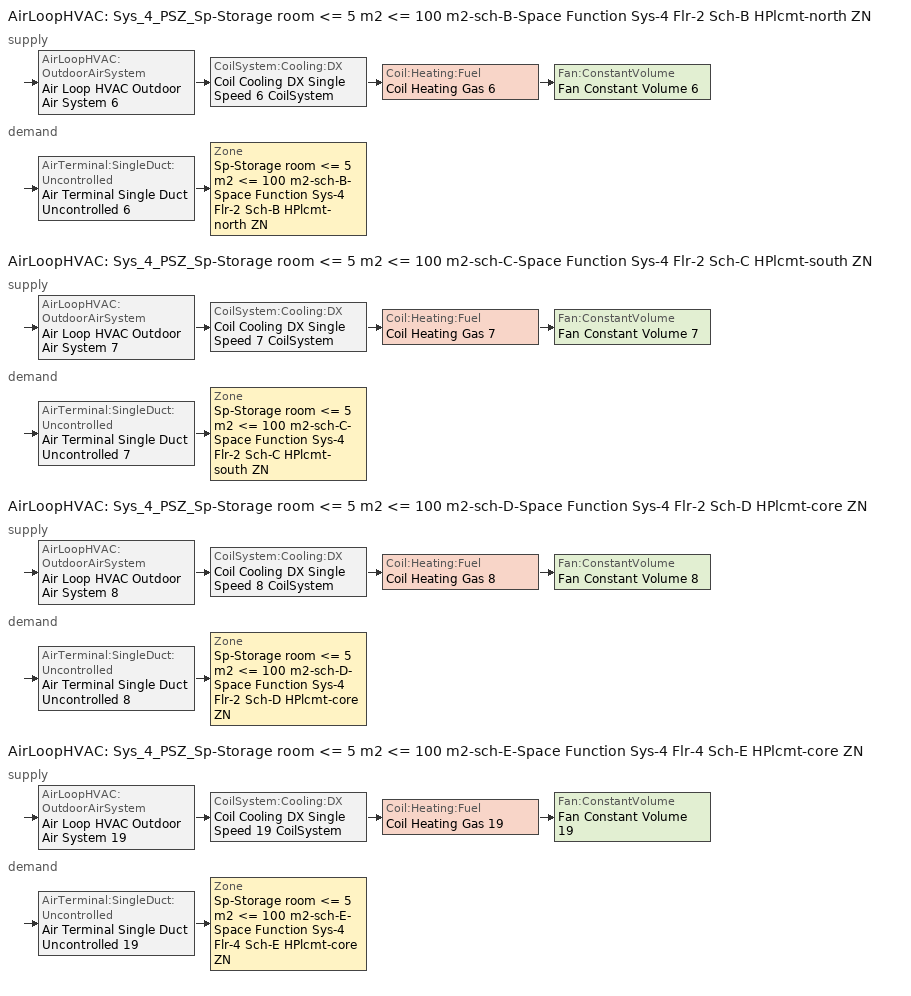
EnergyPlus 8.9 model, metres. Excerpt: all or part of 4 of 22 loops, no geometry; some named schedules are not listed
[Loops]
AirLoopHVAC 'Sys_4_PSZ_Sp-Storage room <= 5 m2 <= 100 m2-sch-B-Space Function Sys-4 Flr-2 Sch-B HPlcmt-north ZN'
 supply: AirLoopHVAC:OutdoorAirSystem 'Air Loop HVAC Outdoor Air System 6' > CoilSystem:Cooling:DX 'Coil Cooling DX Single Speed 6 CoilSystem' > Coil:Heating:Fuel 'Coil Heating Gas 6' > Fan:ConstantVolume 'Fan Constant Volume 6'
 demand: AirTerminal:SingleDuct:Uncontrolled 'Air Terminal Single Duct Uncontrolled 6' > Zone 'Sp-Storage room <= 5 m2 <= 100 m2-sch-B-Space Function Sys-4 Flr-2 Sch-B HPlcmt-north ZN'
AirLoopHVAC 'Sys_4_PSZ_Sp-Storage room <= 5 m2 <= 100 m2-sch-C-Space Function Sys-4 Flr-2 Sch-C HPlcmt-south ZN'
 supply: AirLoopHVAC:OutdoorAirSystem 'Air Loop HVAC Outdoor Air System 7' > CoilSystem:Cooling:DX 'Coil Cooling DX Single Speed 7 CoilSystem' > Coil:Heating:Fuel 'Coil Heating Gas 7' > Fan:ConstantVolume 'Fan Constant Volume 7'
 demand: AirTerminal:SingleDuct:Uncontrolled 'Air Terminal Single Duct Uncontrolled 7' > Zone 'Sp-Storage room <= 5 m2 <= 100 m2-sch-C-Space Function Sys-4 Flr-2 Sch-C HPlcmt-south ZN'
AirLoopHVAC 'Sys_4_PSZ_Sp-Storage room <= 5 m2 <= 100 m2-sch-D-Space Function Sys-4 Flr-2 Sch-D HPlcmt-core ZN'
 supply: AirLoopHVAC:OutdoorAirSystem 'Air Loop HVAC Outdoor Air System 8' > CoilSystem:Cooling:DX 'Coil Cooling DX Single Speed 8 CoilSystem' > Coil:Heating:Fuel 'Coil Heating Gas 8' > Fan:ConstantVolume 'Fan Constant Volume 8'
 demand: AirTerminal:SingleDuct:Uncontrolled 'Air Terminal Single Duct Uncontrolled 8' > Zone 'Sp-Storage room <= 5 m2 <= 100 m2-sch-D-Space Function Sys-4 Flr-2 Sch-D HPlcmt-core ZN'
AirLoopHVAC 'Sys_4_PSZ_Sp-Storage room <= 5 m2 <= 100 m2-sch-E-Space Function Sys-4 Flr-4 Sch-E HPlcmt-core ZN'
 supply: AirLoopHVAC:OutdoorAirSystem 'Air Loop HVAC Outdoor Air System 19' > CoilSystem:Cooling:DX 'Coil Cooling DX Single Speed 19 CoilSystem' > Coil:Heating:Fuel 'Coil Heating Gas 19' > Fan:ConstantVolume 'Fan Constant Volume 19'
 demand: AirTerminal:SingleDuct:Uncontrolled 'Air Terminal Single Duct Uncontrolled 19' > Zone 'Sp-Storage room <= 5 m2 <= 100 m2-sch-E-Space Function Sys-4 Flr-4 Sch-E HPlcmt-core ZN'
[ZoneControl:Thermostat] Control Object Type 1=ThermostatSetpoint:DualSetpoint
Name | Zone or ZoneList | Control Type Schedule | Control Name 1
Sp-Storage room <= 5 m2 <= 100 m2-sch-B-Space Function Sys-4 Flr-2 Sch-B HPlcmt-north ZN Thermostat | Sp-Storage room <= 5 m2 <= 100 m2-sch-B-Space Function Sys-4 Flr-2 Sch-B HPlcmt-north ZN | Sp-Storage room <= 5 m2 <= 100 m2-sch-B-Space Function Sys-4 Flr-2 Sch-B HPlcmt-north ZN Thermostat Schedule | Space Function Storage room <= 5 m2 <= 100 m2-sch-B Thermostat 2
Sp-Storage room <= 5 m2 <= 100 m2-sch-C-Space Function Sys-4 Flr-2 Sch-C HPlcmt-south ZN Thermostat | Sp-Storage room <= 5 m2 <= 100 m2-sch-C-Space Function Sys-4 Flr-2 Sch-C HPlcmt-south ZN | Sp-Storage room <= 5 m2 <= 100 m2-sch-C-Space Function Sys-4 Flr-2 Sch-C HPlcmt-south ZN Thermostat Schedule | Space Function Storage room <= 5 m2 <= 100 m2-sch-C Thermostat 2
Sp-Storage room <= 5 m2 <= 100 m2-sch-D-Space Function Sys-4 Flr-2 Sch-D HPlcmt-core ZN Thermostat | Sp-Storage room <= 5 m2 <= 100 m2-sch-D-Space Function Sys-4 Flr-2 Sch-D HPlcmt-core ZN | Sp-Storage room <= 5 m2 <= 100 m2-sch-D-Space Function Sys-4 Flr-2 Sch-D HPlcmt-core ZN Thermostat Schedule | Space Function Storage room <= 5 m2 <= 100 m2-sch-D Thermostat 2
Sp-Storage room <= 5 m2 <= 100 m2-sch-E-Space Function Sys-4 Flr-4 Sch-E HPlcmt-core ZN Thermostat | Sp-Storage room <= 5 m2 <= 100 m2-sch-E-Space Function Sys-4 Flr-4 Sch-E HPlcmt-core ZN | Sp-Storage room <= 5 m2 <= 100 m2-sch-E-Space Function Sys-4 Flr-4 Sch-E HPlcmt-core ZN Thermostat Schedule | Space Function Storage room <= 5 m2 <= 100 m2-sch-E Thermostat 2
[ThermostatSetpoint:DualSetpoint]
Name | Heating Setpoint Temperature Schedule | Cooling Setpoint Temperature Schedule
Space Function Storage room <= 5 m2 <= 100 m2-sch-B Thermostat 2 | NECB-B-Thermostat Setpoint-Heating | NECB-B-Thermostat Setpoint-Cooling
Space Function Storage room <= 5 m2 <= 100 m2-sch-C Thermostat 2 | NECB-C-Thermostat Setpoint-Heating | NECB-C-Thermostat Setpoint-Cooling
Space Function Storage room <= 5 m2 <= 100 m2-sch-D Thermostat 2 | NECB-D-Thermostat Setpoint-Heating | NECB-D-Thermostat Setpoint-Cooling
Space Function Storage room <= 5 m2 <= 100 m2-sch-E Thermostat 2 | NECB-E-Thermostat Setpoint-Heating | NECB-E-Thermostat Setpoint-Cooling
[AirTerminal:SingleDuct:Uncontrolled] Availability Schedule=Always On Discrete; Maximum Air Flow Rate {m3/s}=AutoSize
Air Terminal Single Duct Uncontrolled 6; Air Terminal Single Duct Uncontrolled 7; Air Terminal Single Duct Uncontrolled 8; Air Terminal Single Duct Uncontrolled 19
[Zone equipment]
Sp-Storage room <= 5 m2 <= 100 m2-sch-B-Space Function Sys-4 Flr-2 Sch-B HPlcmt-north ZN: Air Terminal Single Duct Uncontrolled 6, Zone HVAC Baseboard Convective Water 6
Sp-Storage room <= 5 m2 <= 100 m2-sch-C-Space Function Sys-4 Flr-2 Sch-C HPlcmt-south ZN: Air Terminal Single Duct Uncontrolled 7, Zone HVAC Baseboard Convective Water 7
Sp-Storage room <= 5 m2 <= 100 m2-sch-D-Space Function Sys-4 Flr-2 Sch-D HPlcmt-core ZN: Air Terminal Single Duct Uncontrolled 8, Zone HVAC Baseboard Convective Water 8
Sp-Storage room <= 5 m2 <= 100 m2-sch-E-Space Function Sys-4 Flr-4 Sch-E HPlcmt-core ZN: Air Terminal Single Duct Uncontrolled 19, Zone HVAC Baseboard Convective Water 19
[Sizing:Zone] Zone Cooling Design Supply Air Temperature Input Method=SupplyAirTemperature; Zone Cooling Design Supply Air Temperature {C}=13; Zone Cooling Design Supply Air Temperature Difference {deltaC}=11.11; Zone Heating Design Supply Air Temperature Input Method=SupplyAirTemperature; Zone Heating Design Supply Air Temperature {C}=43; Zone Heating Design Supply Air Temperature Difference {deltaC}=11.11; Zone Cooling Design Supply Air Humidity Ratio {kgWater/kgDryAir}=0.0085; Zone Heating Design Supply Air Humidity Ratio {kgWater/kgDryAir}=0.008; Zone Heating Sizing Factor=1.3; Zone Cooling Sizing Factor=1.1; Cooling Design Air Flow Method=DesignDay; Cooling Design Air Flow Rate {m3/s}=0; Cooling Minimum Air Flow per Zone Floor Area {m3/s-m2}=0.000762; Cooling Minimum Air Flow {m3/s}=0; Cooling Minimum Air Flow Fraction=0; Heating Design Air Flow Method=DesignDay; Heating Design Air Flow Rate {m3/s}=0; Heating Maximum Air Flow per Zone Floor Area {m3/s-m2}=0.002032; Heating Maximum Air Flow {m3/s}=0.141576; Heating Maximum Air Flow Fraction=0.3; Account for Dedicated Outdoor Air System=No
Name | Design Specification Outdoor Air Object | Design Specification Zone Air Distribution Object
Sp-Storage room <= 5 m2 <= 100 m2-sch-B-Space Function Sys-4 Flr-2 Sch-B HPlcmt-north ZN | Space Function Storage room <= 5 m2 <= 100 m2-sch-B Ventilation | Sp-Storage room <= 5 m2 <= 100 m2-sch-B-Space Function Sys-4 Flr-2 Sch-B HPlcmt-north ZN Design Spec Zone Air Dist
Sp-Storage room <= 5 m2 <= 100 m2-sch-C-Space Function Sys-4 Flr-2 Sch-C HPlcmt-south ZN | Space Function Storage room <= 5 m2 <= 100 m2-sch-C Ventilation | Sp-Storage room <= 5 m2 <= 100 m2-sch-C-Space Function Sys-4 Flr-2 Sch-C HPlcmt-south ZN Design Spec Zone Air Dist
Sp-Storage room <= 5 m2 <= 100 m2-sch-D-Space Function Sys-4 Flr-2 Sch-D HPlcmt-core ZN | Space Function Storage room <= 5 m2 <= 100 m2-sch-D Ventilation | Sp-Storage room <= 5 m2 <= 100 m2-sch-D-Space Function Sys-4 Flr-2 Sch-D HPlcmt-core ZN Design Spec Zone Air Dist
Sp-Storage room <= 5 m2 <= 100 m2-sch-E-Space Function Sys-4 Flr-4 Sch-E HPlcmt-core ZN | Space Function Storage room <= 5 m2 <= 100 m2-sch-E Ventilation | Sp-Storage room <= 5 m2 <= 100 m2-sch-E-Space Function Sys-4 Flr-4 Sch-E HPlcmt-core ZN Design Spec Zone Air Dist
[DesignSpecification:ZoneAirDistribution] Zone Air Distribution Effectiveness in Cooling Mode=1; Zone Air Distribution Effectiveness in Heating Mode=1
Sp-Storage room <= 5 m2 <= 100 m2-sch-B-Space Function Sys-4 Flr-2 Sch-B HPlcmt-north ZN Design Spec Zone Air Dist; Sp-Storage room <= 5 m2 <= 100 m2-sch-C-Space Function Sys-4 Flr-2 Sch-C HPlcmt-south ZN Design Spec Zone Air Dist; Sp-Storage room <= 5 m2 <= 100 m2-sch-D-Space Function Sys-4 Flr-2 Sch-D HPlcmt-core ZN Design Spec Zone Air Dist; Sp-Storage room <= 5 m2 <= 100 m2-sch-E-Space Function Sys-4 Flr-4 Sch-E HPlcmt-core ZN Design Spec Zone Air Dist
[Controller:MechanicalVentilation] Availability Schedule=Always On Discrete; Demand Controlled Ventilation=No; System Outdoor Air Method=ZoneSum
Name | Zone Name 1 | Design Specification Outdoor Air Object Name 1 | Design Specification Zone Air Distribution Object Name 1
Controller Mechanical Ventilation 6 | Sp-Storage room <= 5 m2 <= 100 m2-sch-B-Space Function Sys-4 Flr-2 Sch-B HPlcmt-north ZN | Space Function Storage room <= 5 m2 <= 100 m2-sch-B Ventilation | Sp-Storage room <= 5 m2 <= 100 m2-sch-B-Space Function Sys-4 Flr-2 Sch-B HPlcmt-north ZN Design Spec Zone Air Dist
Controller Mechanical Ventilation 7 | Sp-Storage room <= 5 m2 <= 100 m2-sch-C-Space Function Sys-4 Flr-2 Sch-C HPlcmt-south ZN | Space Function Storage room <= 5 m2 <= 100 m2-sch-C Ventilation | Sp-Storage room <= 5 m2 <= 100 m2-sch-C-Space Function Sys-4 Flr-2 Sch-C HPlcmt-south ZN Design Spec Zone Air Dist
Controller Mechanical Ventilation 8 | Sp-Storage room <= 5 m2 <= 100 m2-sch-D-Space Function Sys-4 Flr-2 Sch-D HPlcmt-core ZN | Space Function Storage room <= 5 m2 <= 100 m2-sch-D Ventilation | Sp-Storage room <= 5 m2 <= 100 m2-sch-D-Space Function Sys-4 Flr-2 Sch-D HPlcmt-core ZN Design Spec Zone Air Dist
Controller Mechanical Ventilation 19 | Sp-Storage room <= 5 m2 <= 100 m2-sch-E-Space Function Sys-4 Flr-4 Sch-E HPlcmt-core ZN | Space Function Storage room <= 5 m2 <= 100 m2-sch-E Ventilation | Sp-Storage room <= 5 m2 <= 100 m2-sch-E-Space Function Sys-4 Flr-4 Sch-E HPlcmt-core ZN Design Spec Zone Air Dist
[DesignSpecification:OutdoorAir] Outdoor Air Method=Sum; Outdoor Air Flow per Person {m3/s-person}=0; Outdoor Air Flow per Zone Floor Area {m3/s-m2}=0.0003556; Outdoor Air Flow per Zone {m3/s}=0; Outdoor Air Flow Air Changes per Hour {1/hr}=0
Space Function Storage room <= 5 m2 <= 100 m2-sch-B Ventilation; Space Function Storage room <= 5 m2 <= 100 m2-sch-C Ventilation; Space Function Storage room <= 5 m2 <= 100 m2-sch-D Ventilation; Space Function Storage room <= 5 m2 <= 100 m2-sch-E Ventilation
[AirLoopHVAC] Design Supply Air Flow Rate {m3/s}=AutoSize
Sys_4_PSZ_Sp-Storage room <= 5 m2 <= 100 m2-sch-B-Space Function Sys-4 Flr-2 Sch-B HPlcmt-north ZN; Sys_4_PSZ_Sp-Storage room <= 5 m2 <= 100 m2-sch-C-Space Function Sys-4 Flr-2 Sch-C HPlcmt-south ZN; Sys_4_PSZ_Sp-Storage room <= 5 m2 <= 100 m2-sch-D-Space Function Sys-4 Flr-2 Sch-D HPlcmt-core ZN; Sys_4_PSZ_Sp-Storage room <= 5 m2 <= 100 m2-sch-E-Space Function Sys-4 Flr-4 Sch-E HPlcmt-core ZN
[Sizing:System] Type of Load to Size On=Sensible; Design Outdoor Air Flow Rate {m3/s}=Autosize; Central Heating Maximum System Air Flow Ratio=1; Preheat Design Temperature {C}=7; Preheat Design Humidity Ratio {kgWater/kgDryAir}=0.008; Precool Design Temperature {C}=13; Precool Design Humidity Ratio {kgWater/kgDryAir}=0.008; Central Cooling Design Supply Air Temperature {C}=13; Central Heating Design Supply Air Temperature {C}=43; Type of Zone Sum to Use=NonCoincident; 100% Outdoor Air in Cooling=No; 100% Outdoor Air in Heating=No; Central Cooling Design Supply Air Humidity Ratio {kgWater/kgDryAir}=0.0085; Central Heating Design Supply Air Humidity Ratio {kgWater/kgDryAir}=0.008; Cooling Supply Air Flow Rate Method=DesignDay; Cooling Supply Air Flow Rate {m3/s}=0; Cooling Supply Air Flow Rate Per Floor Area {m3/s-m2}=0.00996765; Cooling Fraction of Autosized Cooling Supply Air Flow Rate=1; Cooling Supply Air Flow Rate Per Unit Cooling Capacity {m3/s-W}=3.94755e-05; Heating Supply Air Flow Rate Method=DesignDay; Heating Supply Air Flow Rate {m3/s}=0; Heating Supply Air Flow Rate Per Floor Area {m3/s-m2}=0.00996765; Heating Fraction of Autosized Heating Supply Air Flow Rate=1; Heating Fraction of Autosized Cooling Supply Air Flow Rate=1; Heating Supply Air Flow Rate Per Unit Heating Capacity {m3/s-W}=3.15882e-05; System Outdoor Air Method=ZoneSum; Zone Maximum Outdoor Air Fraction=1; Cooling Design Capacity Method=CoolingDesignCapacity; Cooling Design Capacity {W}=Autosize; Cooling Design Capacity Per Floor Area {W/m2}=234.7; Fraction of Autosized Cooling Design Capacity=1; Heating Design Capacity Method=HeatingDesignCapacity; Heating Design Capacity {W}=Autosize; Heating Design Capacity Per Floor Area {W/m2}=157; Fraction of Autosized Heating Design Capacity=1; Central Cooling Capacity Control Method=OnOff
Sys_4_PSZ_Sp-Storage room <= 5 m2 <= 100 m2-sch-B-Space Function Sys-4 Flr-2 Sch-B HPlcmt-north ZN; Sys_4_PSZ_Sp-Storage room <= 5 m2 <= 100 m2-sch-C-Space Function Sys-4 Flr-2 Sch-C HPlcmt-south ZN; Sys_4_PSZ_Sp-Storage room <= 5 m2 <= 100 m2-sch-D-Space Function Sys-4 Flr-2 Sch-D HPlcmt-core ZN; Sys_4_PSZ_Sp-Storage room <= 5 m2 <= 100 m2-sch-E-Space Function Sys-4 Flr-4 Sch-E HPlcmt-core ZN
[Controller:OutdoorAir] Minimum Outdoor Air Flow Rate {m3/s}=Autosize; Maximum Outdoor Air Flow Rate {m3/s}=Autosize; Economizer Control Type=NoEconomizer; Economizer Control Action Type=ModulateFlow; Economizer Maximum Limit Dry-Bulb Temperature {C}=28; Economizer Maximum Limit Enthalpy {J/kg}=64000; Economizer Minimum Limit Dry-Bulb Temperature {C}=-100; Lockout Type=NoLockout; Minimum Limit Type=FixedMinimum; High Humidity Control=No; Control High Indoor Humidity Based on Outdoor Humidity Ratio=Yes; Heat Recovery Bypass Control Type=BypassWhenWithinEconomizerLimits
Name | Mechanical Ventilation Controller
Controller Outdoor Air 6 | Controller Mechanical Ventilation 6
Controller Outdoor Air 7 | Controller Mechanical Ventilation 7
Controller Outdoor Air 8 | Controller Mechanical Ventilation 8
Controller Outdoor Air 19 | Controller Mechanical Ventilation 19
[SetpointManager:MixedAir] Control Variable=Temperature
Node 107 OS Default SPM; Node 106 OS Default SPM; Node 105 OS Default SPM; Node 120 OS Default SPM; Node 119 OS Default SPM; Node 118 OS Default SPM; Node 133 OS Default SPM; Node 132 OS Default SPM; Node 131 OS Default SPM; Node 276 OS Default SPM; Node 275 OS Default SPM; Node 274 OS Default SPM
[CoilSystem:Cooling:DX] Availability Schedule=Always On Discrete
Name | Cooling Coil
Coil Cooling DX Single Speed 6 CoilSystem | Coil Cooling DX Single Speed 6
Coil Cooling DX Single Speed 7 CoilSystem | Coil Cooling DX Single Speed 7
Coil Cooling DX Single Speed 8 CoilSystem | Coil Cooling DX Single Speed 8
Coil Cooling DX Single Speed 19 CoilSystem | Coil Cooling DX Single Speed 19
[Coil:Cooling:DX:SingleSpeed] Availability Schedule=Always On Discrete; Gross Rated Total Cooling Capacity {W}=Autosize; Gross Rated Sensible Heat Ratio=Autosize; Gross Rated Cooling COP {W/W}=3; Rated Air Flow Rate {m3/s}=Autosize; Rated Evaporator Fan Power Per Volume Flow Rate {W/(m3/s)}=773.3; Condenser Type=AirCooled; Evaporative Condenser Effectiveness=0; Evaporative Condenser Air Flow Rate {m3/s}=Autosize; Evaporative Condenser Pump Rated Power Consumption {W}=Autosize; Crankcase Heater Capacity {W}=0; Maximum Outdoor Dry-Bulb Temperature for Crankcase Heater Operation {C}=0; Basin Heater Capacity {W/K}=0; Basin Heater Setpoint Temperature {C}=10
Name | Total Cooling Capacity Function of Temperature Curve | Total Cooling Capacity Function of Flow Fraction Curve | Energy Input Ratio Function of Temperature Curve | Energy Input Ratio Function of Flow Fraction Curve | Part Load Fraction Correlation Curve
Coil Cooling DX Single Speed 6 | Curve Biquadratic 11 | Curve Quadratic 11 | Curve Biquadratic 12 | Curve Quadratic 12 | Curve Cubic 6
Coil Cooling DX Single Speed 7 | Curve Biquadratic 13 | Curve Quadratic 13 | Curve Biquadratic 14 | Curve Quadratic 14 | Curve Cubic 7
Coil Cooling DX Single Speed 8 | Curve Biquadratic 15 | Curve Quadratic 15 | Curve Biquadratic 16 | Curve Quadratic 16 | Curve Cubic 8
Coil Cooling DX Single Speed 19 | Curve Biquadratic 37 | Curve Quadratic 37 | Curve Biquadratic 38 | Curve Quadratic 38 | Curve Cubic 19
[Coil:Heating:Fuel] Availability Schedule=Always On Discrete; Fuel Type=NaturalGas; Burner Efficiency=0.8; Nominal Capacity {W}=AutoSize; Parasitic Electric Load {W}=0; Parasitic Fuel Load {W}=0
Coil Heating Gas 6; Coil Heating Gas 7; Coil Heating Gas 8; Coil Heating Gas 19
[Fan:ConstantVolume] Availability Schedule=Always On Discrete; Fan Total Efficiency=0.7; Pressure Rise {Pa}=250; Maximum Flow Rate {m3/s}=AutoSize; Motor Efficiency=0.9; Motor In Airstream Fraction=1
Fan Constant Volume 6; Fan Constant Volume 7; Fan Constant Volume 8; Fan Constant Volume 19
[SetpointManager:SingleZone:Reheat] Control Variable=Temperature; Minimum Supply Air Temperature {C}=13; Maximum Supply Air Temperature {C}=43
Name | Control Zone
Setpoint Manager Single Zone Reheat 6 | Sp-Storage room <= 5 m2 <= 100 m2-sch-B-Space Function Sys-4 Flr-2 Sch-B HPlcmt-north ZN
Setpoint Manager Single Zone Reheat 7 | Sp-Storage room <= 5 m2 <= 100 m2-sch-C-Space Function Sys-4 Flr-2 Sch-C HPlcmt-south ZN
Setpoint Manager Single Zone Reheat 8 | Sp-Storage room <= 5 m2 <= 100 m2-sch-D-Space Function Sys-4 Flr-2 Sch-D HPlcmt-core ZN
Setpoint Manager Single Zone Reheat 19 | Sp-Storage room <= 5 m2 <= 100 m2-sch-E-Space Function Sys-4 Flr-4 Sch-E HPlcmt-core ZN
[Schedule:Compact]
Sp-Storage room <= 5 m2 <= 100 m2-sch-B-Space Function Sys-4 Flr-2 Sch-B HPlcmt-north ZN Thermostat Schedule; Sp-Storage room <= 5 m2 <= 100 m2-sch-C-Space Function Sys-4 Flr-2 Sch-C HPlcmt-south ZN Thermostat Schedule; Sp-Storage room <= 5 m2 <= 100 m2-sch-D-Space Function Sys-4 Flr-2 Sch-D HPlcmt-core ZN Thermostat Schedule; Sp-Storage room <= 5 m2 <= 100 m2-sch-E-Space Function Sys-4 Flr-4 Sch-E HPlcmt-core ZN Thermostat Schedule: Through: 12/31, For: AllDays, Until: 24:00, 4
[Schedule:Week:Daily]
NECB-B-Thermostat Setpoint-Heating Week Rule - Jan1-Dec31: NECB-B-Thermostat Setpoint-Heating Sun|Hol Day, NECB-B-Thermostat Setpoint-Heating Default|Wkdy Day, NECB-B-Thermostat Setpoint-Heating Default|Wkdy Day, NECB-B-Thermostat Setpoint-Heating Default|Wkdy Day, NECB-B-Thermostat Setpoint-Heating Default|Wkdy Day, NECB-B-Thermostat Setpoint-Heating Default|Wkdy Day, NECB-B-Thermostat Setpoint-Heating Sat Day, NECB-B-Thermostat Setpoint-Heating Default, NECB-B-Thermostat Setpoint-Heating Default, NECB-B-Thermostat Setpoint-Heating Default, NECB-B-Thermostat Setpoint-Heating Default, NECB-B-Thermostat Setpoint-Heating Default
NECB-B-Thermostat Setpoint-Cooling Week Rule - Jan1-Dec31: NECB-B-Thermostat Setpoint-Cooling Sun|Hol Day, NECB-B-Thermostat Setpoint-Cooling Default|Wkdy Day, NECB-B-Thermostat Setpoint-Cooling Default|Wkdy Day, NECB-B-Thermostat Setpoint-Cooling Default|Wkdy Day, NECB-B-Thermostat Setpoint-Cooling Default|Wkdy Day, NECB-B-Thermostat Setpoint-Cooling Default|Wkdy Day, NECB-B-Thermostat Setpoint-Cooling Sat Day, NECB-B-Thermostat Setpoint-Cooling Default, NECB-B-Thermostat Setpoint-Cooling Default, NECB-B-Thermostat Setpoint-Cooling Default, NECB-B-Thermostat Setpoint-Cooling Default, NECB-B-Thermostat Setpoint-Cooling Default
NECB-C-Thermostat Setpoint-Heating Week Rule - Jan1-Dec31: NECB-C-Thermostat Setpoint-Heating Sun|Hol Day, NECB-C-Thermostat Setpoint-Heating Default|Wkdy Day, NECB-C-Thermostat Setpoint-Heating Default|Wkdy Day, NECB-C-Thermostat Setpoint-Heating Default|Wkdy Day, NECB-C-Thermostat Setpoint-Heating Default|Wkdy Day, NECB-C-Thermostat Setpoint-Heating Default|Wkdy Day, NECB-C-Thermostat Setpoint-Heating Sat Day, NECB-C-Thermostat Setpoint-Heating Default, NECB-C-Thermostat Setpoint-Heating Default, NECB-C-Thermostat Setpoint-Heating Default, NECB-C-Thermostat Setpoint-Heating Default, NECB-C-Thermostat Setpoint-Heating Default
NECB-C-Thermostat Setpoint-Cooling Week Rule - Jan1-Dec31: NECB-C-Thermostat Setpoint-Cooling Sun|Hol Day, NECB-C-Thermostat Setpoint-Cooling Default|Wkdy Day, NECB-C-Thermostat Setpoint-Cooling Default|Wkdy Day, NECB-C-Thermostat Setpoint-Cooling Default|Wkdy Day, NECB-C-Thermostat Setpoint-Cooling Default|Wkdy Day, NECB-C-Thermostat Setpoint-Cooling Default|Wkdy Day, NECB-C-Thermostat Setpoint-Cooling Sat Day, NECB-C-Thermostat Setpoint-Cooling Default, NECB-C-Thermostat Setpoint-Cooling Default, NECB-C-Thermostat Setpoint-Cooling Default, NECB-C-Thermostat Setpoint-Cooling Default, NECB-C-Thermostat Setpoint-Cooling Default
NECB-D-Thermostat Setpoint-Heating Week Rule - Jan1-Dec31: NECB-D-Thermostat Setpoint-Heating Sun|Hol Day, NECB-D-Thermostat Setpoint-Heating Default|Wkdy Day, NECB-D-Thermostat Setpoint-Heating Default|Wkdy Day, NECB-D-Thermostat Setpoint-Heating Default|Wkdy Day, NECB-D-Thermostat Setpoint-Heating Default|Wkdy Day, NECB-D-Thermostat Setpoint-Heating Default|Wkdy Day, NECB-D-Thermostat Setpoint-Heating Sat Day, NECB-D-Thermostat Setpoint-Heating Default, NECB-D-Thermostat Setpoint-Heating Default, NECB-D-Thermostat Setpoint-Heating Default, NECB-D-Thermostat Setpoint-Heating Default, NECB-D-Thermostat Setpoint-Heating Default
[Schedule:Year]
NECB-B-Thermostat Setpoint-Heating: NECB-B-Thermostat Setpoint-Heating Week Rule - Jan1-Dec31, 1, 1, 12, 31
NECB-B-Thermostat Setpoint-Cooling: NECB-B-Thermostat Setpoint-Cooling Week Rule - Jan1-Dec31, 1, 1, 12, 31
NECB-C-Thermostat Setpoint-Heating: NECB-C-Thermostat Setpoint-Heating Week Rule - Jan1-Dec31, 1, 1, 12, 31
NECB-C-Thermostat Setpoint-Cooling: NECB-C-Thermostat Setpoint-Cooling Week Rule - Jan1-Dec31, 1, 1, 12, 31
NECB-D-Thermostat Setpoint-Heating: NECB-D-Thermostat Setpoint-Heating Week Rule - Jan1-Dec31, 1, 1, 12, 31
NECB-D-Thermostat Setpoint-Cooling: NECB-D-Thermostat Setpoint-Cooling Week Rule - Jan1-Dec31, 1, 1, 12, 31
NECB-E-Thermostat Setpoint-Heating: NECB-E-Thermostat Setpoint-Heating Week Rule - Jan1-Dec31, 1, 1, 12, 31
NECB-E-Thermostat Setpoint-Cooling: NECB-E-Thermostat Setpoint-Cooling Week Rule - Jan1-Dec31, 1, 1, 12, 31
[Schedule:Constant]
Always On Discrete: Hourly Value=1
[Curve:Biquadratic] Minimum Value of x {BasedOnField A2}=13; Maximum Value of x {BasedOnField A2}=24; Minimum Value of y {BasedOnField A3}=24; Maximum Value of y {BasedOnField A3}=46
Name | Coefficient1 Constant | Coefficient2 x | Coefficient3 x**2 | Coefficient4 y | Coefficient5 y**2 | Coefficient6 x*y
Curve Biquadratic 11; Curve Biquadratic 13; Curve Biquadratic 15; Curve Biquadratic 37 | 0.867905 | 0.0142459 | 0.000554364 | -0.00755748 | 3.3048e-05 | -0.000191808
Curve Biquadratic 12; Curve Biquadratic 14; Curve Biquadratic 16; Curve Biquadratic 38 | 0.116936 | 0.0284933 | -0.000411156 | 0.0214108 | 0.000161028 | -0.000679104
[Curve:Quadratic] Coefficient1 Constant=1; Coefficient2 x=0; Coefficient3 x**2=0; Minimum Value of x {BasedOnField A2}=0; Maximum Value of x {BasedOnField A2}=1
Curve Quadratic 11; Curve Quadratic 12; Curve Quadratic 13; Curve Quadratic 14; Curve Quadratic 15; Curve Quadratic 16; Curve Quadratic 37; Curve Quadratic 38
[Curve:Cubic] Coefficient1 Constant=0.0277; Coefficient2 x=4.9151; Coefficient3 x**2=-8.184; Coefficient4 x**3=4.2702; Minimum Value of x {BasedOnField A2}=0.7; Maximum Value of x {BasedOnField A2}=1
Curve Cubic 6; Curve Cubic 7; Curve Cubic 8; Curve Cubic 19
